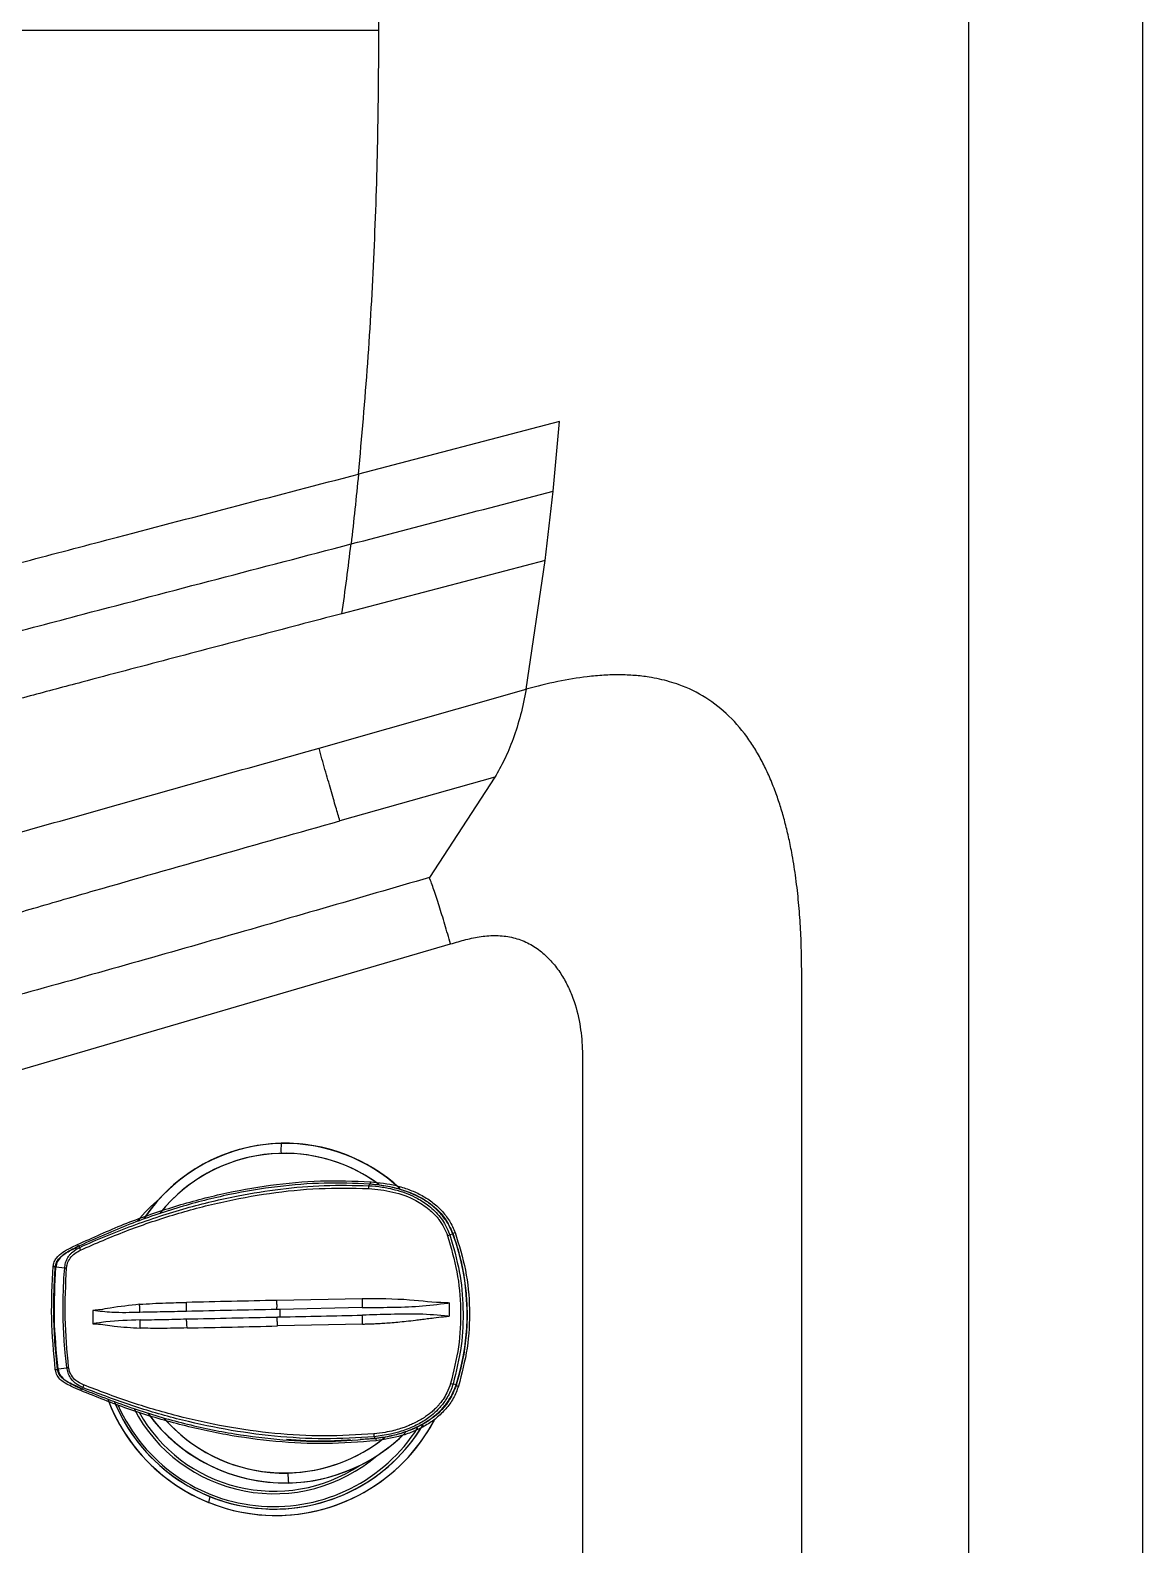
# Model space of a CAD drawing. Extents: x 400 to 501, y 484 to 634.
# Drawn here: x 492.04 to 500.55, y 539.67 to 551.25 of the extents above; entities that cross this region are included whole.
import ezdxf

# ---------------------------------------------------------------- set-up
doc = ezdxf.new("R2010")
doc.units = 0
doc.header["$MEASUREMENT"] = 0
doc.layers.add('DIM', color=3, linetype='Continuous')
doc.layers.add('GEOMETRY', color=3, linetype='Continuous', lineweight=25)

# ---------------------------------------------------------------- blocks, each defined once
blk = doc.blocks.new('2026 GRANDEE')
at = {"layer": 'GEOMETRY', "color": 4, "ltscale": 16}
blk.add_line((50.123, -88.174), (50.123, -3), dxfattribs=at)
at = {"layer": 'GEOMETRY', "ltscale": 16}
for p, q in [((48.791, -4.882), (48.791, -86.292)), ((45.665, -48.578), (44.128, -48.98)), ((45.615, -49.11), (45.665, -48.578)), ((45.555, -49.64), (45.615, -49.11)), ((45.555, -49.64), (44.001, -50.047)), ((45.41, -50.625), (45.555, -49.64)), ((43.826, -51.074), (45.41, -50.625)), ((45.17, -51.298), (43.986, -51.631)), ((45.17, -51.298), (44.67, -52.064)), ((40.638, -53.8), (44.832, -52.572)), ((45.841, -53.535), (45.841, -74.344)), ((43.537, -54.097), (43.537, -54.097)), ((44.21, -54.409), (44.206, -54.421)), ((44.21, -54.409), (44.211, -54.408)), ((41.996, -54.881), (41.996, -54.88)), ((41.997, -54.892), (41.996, -54.881)), ((44.849, -54.79), (44.826, -54.797)), ((41.882, -55.05), (41.814, -55.044)), ((44.155, -55.285), (43.504, -55.298)), ((44.82, -55.317), (44.822, -55.418)), ((44.157, -55.353), (43.527, -55.366)), ((44.159, -55.479), (43.508, -55.493)), ((41.831, -55.82), (41.898, -55.812)), ((42.02, -55.964), (42.019, -55.975)), ((42.019, -55.975), (42.019, -55.976)), ((44.874, -55.943), (44.851, -55.937)), ((44.259, -56.353), (44.141, -56.36)), ((44.247, -56.34), (44.252, -56.352)), ((44.252, -56.352), (44.253, -56.353)), ((43.592, -56.693), (43.592, -56.693)), ((42.985, -56.844), (42.994, -56.798))]:
    blk.add_line(p, q, dxfattribs=at)
at = {"layer": 'GEOMETRY'}
blk.add_line((47.516, -85.557), (47.516, -52.789), dxfattribs=at)
at = {"layer": 'GEOMETRY', "ltscale": 16, "flags": 128}
blk.add_lwpolyline([(41.81, -55.828), (41.81, -55.828), (41.811, -55.828), (41.812, -55.828), (41.814, -55.828), (41.817, -55.827), (41.82, -55.827), (41.823, -55.826), (41.827, -55.826)], dxfattribs=at)
at = {"layer": 'GEOMETRY', "ltscale": 256}
for centre, radius, start, end in [((43.564, -55.392), 1.295, 48.5406, 146.3619), ((43.565, -55.393), 1.296, 91.2476, 146.2885), ((43.565, -55.393), 1.296, 91.2476, 146.299), ((43.564, -55.392), 1.295, 47.1377, 145.4137), ((43.562, -55.393), 1.22, 91.2453, 141.4311), ((43.561, -55.392), 1.219, 53.6587, 141.123), ((44.158, -54.147), 0.623, 175.4319, 182.4263), ((43.561, -55.392), 1.219, 53.6297, 91.2298), ((43.564, -55.392), 1.296, 47.1906, 91.2269), ((43.564, -55.392), 1.295, 47.2068, 91.2269), ((44.021, -54.43), 0.186, 356.2616, 2.8194), ((44.29, -54.407), 0.0726, 165.9842, 180.0452), ((43.497, -55.566), 1.374, 130.3076, 140.5012), ((43.497, -55.566), 1.374, 130.3076, 140.4453), ((42.044, -54.853), 0.0663, 195.5296, 208.9093), ((44.883, -55.022), 0.231, 104.3157, 109.0576), ((44.939, -55.019), 0.25, 106.825, 111.0773), ((43.173, -55.403), 1.785, 342.3816, 20.0789), ((42.047, -54.889), 0.0504, 183.2932, 208.0818), ((41.874, -55.383), 0.333, 86.1475, 88.6172), ((41.874, -55.462), 0.35, 273.9821, 276.3307), ((42.068, -56.001), 0.0657, 153.52, 167.0716), ((42.071, -55.965), 0.0505, 154.4029, 179.2059), ((44.901, -55.701), 0.241, 253.4084, 257.9646), ((44.964, -55.678), 0.285, 251.5195, 255.2586), ((43.497, -55.569), 1.374, 200.6053, 248.1393), ((43.496, -55.57), 1.372, 201.3527, 332.0431), ((43.486, -55.57), 1.323, 202.3017, 329.1093), ((43.487, -55.569), 1.324, 203.2842, 248.1406), ((43.482, -55.57), 1.304, 203.9872, 327.5423), ((43.482, -55.57), 1.206, 207.5198, 310.7686), ((43.483, -55.57), 1.186, 209.4374, 303.2807), ((43.565, -55.397), 1.296, 216.0216, 271.2208), ((43.565, -55.397), 1.296, 216.061, 271.2208), ((43.564, -55.398), 1.295, 216.9701, 315.2788), ((43.564, -55.398), 1.295, 216.9819, 315.2606), ((43.561, -55.398), 1.219, 220.9515, 308.7814), ((43.562, -55.398), 1.22, 221.0007, 271.224), ((43.496, -55.57), 1.372, 248.1667, 332.002), ((43.486, -55.57), 1.323, 248.1658, 327.7877), ((43.561, -55.398), 1.219, 271.2401, 309.1326), ((43.564, -55.398), 1.296, 271.2413, 315.3474), ((43.564, -55.398), 1.296, 271.2412, 315.3243), ((44.061, -56.339), 0.187, 359.6423, 6.1908), ((44.333, -56.35), 0.0735, 182.4694, 196.3851), ((44.215, -56.616), 0.627, 180.0442, 187.0107)]:
    blk.add_arc(centre, radius, start, end, dxfattribs=at)
at = {"layer": 'GEOMETRY', "ltscale": 16}
for points, knots in [([(44.284, -45.587), (44.282, -45.304), (44.279, -44.738), (44.25, -43.89), (44.203, -43.041), (44.153, -42.477), (44.128, -42.194)], [0, 0, 0, 0, 0.249615, 0.499457, 0.74947, 1, 1, 1, 1]), ([(44.284, -45.587), (44.071, -45.587), (43.655, -45.587), (43.049, -45.587), (42.478, -45.587), (41.999, -45.587), (41.608, -45.587), (41.287, -45.587), (40.98, -45.587), (40.692, -45.587), (40.434, -45.587), (40.223, -45.587), (40.054, -45.587), (39.918, -45.587), (39.797, -45.587), (39.677, -45.587), (39.565, -45.587), (39.464, -45.587), (39.382, -45.587), (39.316, -45.587), (39.262, -45.587), (39.217, -45.587), (39.178, -45.587), (39.14, -45.587), (39.115, -45.587), (39.101, -45.587)], [0, 0, 0, 0, 0.077162, 0.150485, 0.219501, 0.283786, 0.323845, 0.361593, 0.40063, 0.436219, 0.468851, 0.49919, 0.520958, 0.542342, 0.563799, 0.585792, 0.616688, 0.650214, 0.687084, 0.727839, 0.772868, 0.822448, 0.876761, 0.935925, 1, 1, 1, 1]), ([(44.128, -48.98), (44.153, -48.697), (44.203, -48.132), (44.25, -47.284), (44.279, -46.435), (44.282, -45.869), (44.284, -45.587)], [0, 0, 0, 0, 0.25053, 0.500543, 0.750385, 1, 1, 1, 1]), ([(38.608, -50.57), (38.625, -50.559), (38.657, -50.538), (38.707, -50.506), (38.766, -50.471), (38.834, -50.437), (38.91, -50.405), (38.982, -50.377), (39.076, -50.343), (39.196, -50.303), (39.35, -50.255), (39.538, -50.2), (39.753, -50.138), (40.009, -50.067), (40.303, -49.987), (40.628, -49.899), (40.958, -49.812), (41.289, -49.724), (41.62, -49.637), (41.953, -49.549), (42.482, -49.41), (43.207, -49.22), (43.821, -49.06), (44.128, -48.98)], [0, 0, 0, 0, 0.062806, 0.125549, 0.188355, 0.251095, 0.282364, 0.31356, 0.344716, 0.375746, 0.406631, 0.437457, 0.468291, 0.49919, 0.538917, 0.578861, 0.618837, 0.658737, 0.698609, 0.738602, 0.778774, 0.88938, 1, 1, 1, 1]), ([(44.128, -48.98), (44.119, -49.069), (44.101, -49.247), (44.081, -49.425), (44.071, -49.514)], [0, 0, 0, 0, 0.500001, 1, 1, 1, 1]), ([(44.071, -49.514), (44.328, -49.447), (44.843, -49.312), (45.358, -49.178), (45.615, -49.11)], [0, 0, 0, 0, 0.4999995, 1, 1, 1, 1]), ([(38.491, -51.117), (38.505, -51.109), (38.531, -51.092), (38.572, -51.066), (38.622, -51.038), (38.689, -51.005), (38.77, -50.971), (38.864, -50.936), (38.961, -50.901), (39.08, -50.862), (39.225, -50.816), (39.395, -50.765), (39.589, -50.708), (39.803, -50.647), (40.057, -50.576), (40.35, -50.496), (40.679, -50.408), (41.013, -50.318), (41.348, -50.229), (41.686, -50.14), (42.251, -49.991), (43.047, -49.782), (43.729, -49.604), (44.071, -49.514)], [0, 0, 0, 0, 0.050251, 0.100444, 0.150657, 0.200907, 0.25108, 0.282344, 0.313534, 0.344686, 0.375718, 0.406614, 0.437455, 0.468302, 0.499209, 0.5406, 0.582215, 0.62385, 0.665398, 0.706942, 0.748647, 0.874299, 1, 1, 1, 1]), ([(44.001, -50.047), (44.014, -49.959), (44.038, -49.781), (44.06, -49.603), (44.071, -49.514)], [0, 0, 0, 0, 0.499999, 1, 1, 1, 1]), ([(44.001, -50.047), (43.78, -50.105), (43.338, -50.221), (42.675, -50.396), (42.101, -50.547), (41.617, -50.676), (41.222, -50.782), (40.829, -50.887), (40.441, -50.993), (40.11, -51.084), (39.836, -51.16), (39.616, -51.222), (39.41, -51.281), (39.222, -51.337), (39.054, -51.387), (38.911, -51.433), (38.792, -51.472), (38.676, -51.512), (38.577, -51.551), (38.499, -51.586), (38.443, -51.615), (38.4, -51.641), (38.374, -51.658), (38.361, -51.666)], [0, 0, 0, 0, 0.08291, 0.165771, 0.248732, 0.298568, 0.348523, 0.3986, 0.448739, 0.499074, 0.530593, 0.562128, 0.593688, 0.625233, 0.656703, 0.688108, 0.719489, 0.75081, 0.800723, 0.850571, 0.900417, 0.950225, 1, 1, 1, 1]), ([(45.41, -50.625), (45.397, -50.691), (45.37, -50.823), (45.311, -51.006), (45.244, -51.17), (45.194, -51.255), (45.17, -51.298)], [0, 0, 0, 0, 0.2506211, 0.5023783, 0.7528582, 1, 1, 1, 1]), ([(37.984, -53.001), (37.998, -52.988), (38.027, -52.962), (38.071, -52.922), (38.124, -52.882), (38.188, -52.839), (38.271, -52.794), (38.378, -52.736), (38.514, -52.67), (38.682, -52.597), (38.883, -52.516), (39.117, -52.432), (39.38, -52.346), (39.688, -52.251), (40.039, -52.148), (40.429, -52.035), (40.833, -51.919), (41.247, -51.802), (41.765, -51.655), (42.384, -51.481), (43.104, -51.278), (43.585, -51.142), (43.826, -51.074)], [0, 0, 0, 0, 0.0442413, 0.0877792, 0.1304804, 0.1722284, 0.2122062, 0.2509331, 0.2888508, 0.3261218, 0.3630993, 0.4009617, 0.4396533, 0.479277, 0.5280263, 0.5779864, 0.6289492, 0.6807197, 0.7331531, 0.8216919, 0.9108967, 1, 1, 1, 1]), ([(43.986, -51.631), (43.976, -51.598), (43.956, -51.532), (43.917, -51.395), (43.872, -51.24), (43.841, -51.129), (43.826, -51.074)], [0, 0, 0, 0, 0.250001, 0.5, 0.749999, 1, 1, 1, 1]), ([(38.316, -53.571), (38.33, -53.558), (38.358, -53.532), (38.402, -53.493), (38.452, -53.454), (38.513, -53.414), (38.595, -53.369), (38.7, -53.312), (38.817, -53.254), (38.939, -53.197), (39.078, -53.136), (39.246, -53.065), (39.453, -52.985), (39.697, -52.898), (39.995, -52.799), (40.351, -52.686), (40.765, -52.559), (41.199, -52.429), (41.65, -52.297), (42.266, -52.119), (43.046, -51.896), (43.671, -51.72), (43.986, -51.631)], [0, 0, 0, 0, 0.046019, 0.09094, 0.134547, 0.176619, 0.218274, 0.258298, 0.287107, 0.314973, 0.342113, 0.368862, 0.403768, 0.439352, 0.476366, 0.528552, 0.583344, 0.640243, 0.698794, 0.75864, 0.878736, 1, 1, 1, 1]), ([(44.67, -52.064), (44.398, -52.143), (43.86, -52.3), (43.05, -52.534), (42.238, -52.765), (41.412, -52.997), (40.854, -53.138), (40.572, -53.21)], [0, 0, 0, 0, 0.199652, 0.395438, 0.593563, 0.795075, 1, 1, 1, 1]), ([(44.832, -52.572), (44.817, -52.522), (44.788, -52.422), (44.744, -52.28), (44.702, -52.151), (44.681, -52.093), (44.67, -52.064)], [0, 0, 0, 0, 0.2542145, 0.5061116, 0.7528207, 1, 1, 1, 1]), ([(44.832, -52.572), (44.871, -52.56), (44.948, -52.538), (45.064, -52.513), (45.182, -52.504), (45.298, -52.517), (45.408, -52.554), (45.506, -52.612), (45.59, -52.688), (45.66, -52.774), (45.716, -52.867), (45.773, -52.993), (45.819, -53.154), (45.841, -53.346), (45.841, -53.473), (45.841, -53.535)], [0, 0, 0, 0, 0.070206, 0.139602, 0.207883, 0.275617, 0.342569, 0.408653, 0.474073, 0.538596, 0.601668, 0.662667, 0.780225, 0.891246, 1, 1, 1, 1]), ([(41.98, -54.871), (42.098, -54.817), (42.333, -54.71), (42.699, -54.582), (43.073, -54.481), (43.453, -54.412), (43.837, -54.376), (44.092, -54.385), (44.22, -54.39)], [0, 0, 0, 0, 0.167098, 0.334638, 0.501972, 0.668678, 0.834619, 1, 1, 1, 1]), ([(44.211, -54.408), (44.096, -54.403), (43.862, -54.395), (43.504, -54.424), (43.134, -54.485), (42.757, -54.581), (42.373, -54.711), (42.123, -54.823), (41.996, -54.88)], [0, 0, 0, 0, 0.15056, 0.307093, 0.469969, 0.640518, 0.817507, 1, 1, 1, 1]), ([(41.997, -54.892), (42.063, -54.863), (42.196, -54.804), (42.4, -54.725), (42.604, -54.654), (42.807, -54.592), (43.008, -54.54), (43.248, -54.487), (43.534, -54.442), (43.868, -54.413), (44.093, -54.418), (44.206, -54.421)], [0, 0, 0, 0, 0.095748, 0.192217, 0.289319, 0.381793, 0.471206, 0.561501, 0.70479, 0.85085, 1, 1, 1, 1]), ([(44.206, -54.421), (44.241, -54.423), (44.29, -54.427), (44.363, -54.44), (44.428, -54.456), (44.503, -54.481), (44.585, -54.519), (44.672, -54.575), (44.741, -54.643), (44.783, -54.705), (44.808, -54.751), (44.82, -54.781), (44.826, -54.797)], [0, 0, 0, 0, 0.13431, 0.193927, 0.286017, 0.397713, 0.499325, 0.63941, 0.796776, 0.872857, 0.932098, 1, 1, 1, 1]), ([(44.849, -54.79), (44.838, -54.764), (44.815, -54.711), (44.764, -54.641), (44.702, -54.579), (44.628, -54.526), (44.542, -54.482), (44.444, -54.447), (44.333, -54.42), (44.253, -54.412), (44.211, -54.408)], [0, 0, 0, 0, 0.109444, 0.219223, 0.328252, 0.441608, 0.564567, 0.695286, 0.837823, 1, 1, 1, 1]), ([(44.218, -54.407), (44.263, -54.412), (44.351, -54.421), (44.479, -54.454), (44.582, -54.497), (44.664, -54.547), (44.73, -54.6), (44.8, -54.677), (44.831, -54.746), (44.849, -54.785)], [0, 0, 0, 0, 0.174903, 0.341473, 0.508026, 0.605189, 0.708632, 0.837797, 1, 1, 1, 1]), ([(44.22, -54.39), (44.286, -54.397), (44.385, -54.408), (44.512, -54.448), (44.604, -54.488), (44.689, -54.541), (44.764, -54.607), (44.826, -54.687), (44.853, -54.748), (44.866, -54.779)], [0, 0, 0, 0, 0.249439, 0.374374, 0.499269, 0.624382, 0.749383, 0.874636, 1, 1, 1, 1]), ([(42.003, -54.913), (42.118, -54.863), (42.348, -54.763), (42.707, -54.641), (43.073, -54.543), (43.447, -54.474), (43.826, -54.435), (44.079, -54.44), (44.206, -54.442)], [0, 0, 0, 0, 0.166754, 0.333479, 0.500172, 0.666827, 0.833439, 1, 1, 1, 1]), ([(44.206, -54.442), (44.268, -54.448), (44.393, -54.461), (44.549, -54.519), (44.664, -54.594), (44.718, -54.648), (44.755, -54.696), (44.782, -54.738), (44.8, -54.782), (44.808, -54.803)], [0, 0, 0, 0, 0.251812, 0.502952, 0.665117, 0.799002, 0.810615, 0.908696, 1, 1, 1, 1]), ([(41.793, -55.037), (41.796, -55.026), (41.8, -55.003), (41.823, -54.963), (41.883, -54.914), (41.942, -54.888), (41.98, -54.871)], [0, 0, 0, 0, 0.1327509, 0.2633621, 0.5161151, 1, 1, 1, 1]), ([(41.996, -54.88), (41.978, -54.889), (41.947, -54.904), (41.903, -54.927), (41.864, -54.953), (41.835, -54.984), (41.819, -55.017), (41.816, -55.035), (41.814, -55.044)], [0, 0, 0, 0, 0.230573, 0.406586, 0.572997, 0.788985, 0.894564, 1, 1, 1, 1]), ([(44.808, -54.803), (44.835, -54.895), (44.889, -55.078), (44.914, -55.366), (44.901, -55.653), (44.855, -55.839), (44.832, -55.932)], [0, 0, 0, 0, 0.249998, 0.499994, 0.750007, 1, 1, 1, 1]), ([(44.826, -54.797), (44.853, -54.89), (44.907, -55.073), (44.933, -55.36), (44.921, -55.65), (44.875, -55.84), (44.851, -55.937)], [0, 0, 0, 0, 0.250309, 0.493487, 0.741947, 1, 1, 1, 1]), ([(44.849, -54.785), (44.867, -54.841), (44.902, -54.947), (44.935, -55.107), (44.954, -55.263), (44.96, -55.422), (44.951, -55.586), (44.926, -55.763), (44.892, -55.883), (44.874, -55.949)], [0, 0, 0, 0, 0.14931, 0.281931, 0.413703, 0.547025, 0.684181, 0.828916, 1, 1, 1, 1]), ([(44.866, -54.779), (44.896, -54.874), (44.955, -55.065), (44.983, -55.364), (44.968, -55.664), (44.917, -55.857), (44.892, -55.954)], [0, 0, 0, 0, 0.250001, 0.499997, 0.749992, 1, 1, 1, 1]), ([(41.81, -55.038), (41.812, -55.028), (41.817, -55.004), (41.846, -54.964), (41.905, -54.925), (41.956, -54.901), (41.987, -54.886)], [0, 0, 0, 0, 0.1307792, 0.3004562, 0.5866183, 1, 1, 1, 1]), ([(41.882, -55.05), (41.883, -55.037), (41.887, -55.011), (41.901, -54.978), (41.917, -54.953), (41.931, -54.938), (41.955, -54.915), (41.977, -54.903), (41.997, -54.892)], [0, 0, 0, 0, 0.19172, 0.382753, 0.51862, 0.620884, 0.677461, 1, 1, 1, 1]), ([(41.896, -55.05), (41.898, -55.039), (41.902, -55.012), (41.923, -54.972), (41.958, -54.937), (41.988, -54.921), (42.003, -54.913)], [0, 0, 0, 0, 0.189796, 0.444631, 0.713682, 1, 1, 1, 1]), ([(41.81, -55.828), (41.798, -55.696), (41.773, -55.433), (41.787, -55.169), (41.793, -55.037)], [0, 0, 0, 0, 0.5, 1, 1, 1, 1]), ([(41.793, -55.037), (41.793, -55.037), (41.793, -55.037), (41.795, -55.037), (41.797, -55.037), (41.8, -55.038), (41.804, -55.038), (41.808, -55.038), (41.81, -55.038)], [0, 0, 0, 0, 0.238406, 0.367664, 0.499955, 0.632253, 0.761529, 1, 1, 1, 1]), ([(41.827, -55.826), (41.82, -55.755), (41.805, -55.615), (41.798, -55.416), (41.799, -55.224), (41.806, -55.102), (41.81, -55.038)], [0, 0, 0, 0, 0.2703128, 0.5357742, 0.7576506, 1, 1, 1, 1]), ([(41.831, -55.82), (41.819, -55.691), (41.794, -55.433), (41.808, -55.174), (41.814, -55.044)], [0, 0, 0, 0, 0.4999741, 1, 1, 1, 1]), ([(41.898, -55.812), (41.894, -55.781), (41.886, -55.711), (41.877, -55.596), (41.87, -55.452), (41.869, -55.301), (41.874, -55.162), (41.879, -55.083), (41.882, -55.05)], [0, 0, 0, 0, 0.122692, 0.274456, 0.455296, 0.686931, 0.868494, 1, 1, 1, 1]), ([(41.912, -55.81), (41.9, -55.684), (41.877, -55.431), (41.89, -55.177), (41.896, -55.05)], [0, 0, 0, 0, 0.499997, 1, 1, 1, 1]), ([(42.454, -55.327), (42.379, -55.336), (42.277, -55.347), (42.165, -55.367), (42.124, -55.373), (42.108, -55.374), (42.103, -55.375), (42.101, -55.375), (42.101, -55.375)], [0, 0, 0, 0, 0.6329814, 0.8603774, 0.9586312, 0.9863665, 0.9949433, 1, 1, 1, 1]), ([(42.454, -55.327), (42.521, -55.323), (42.64, -55.316), (42.76, -55.314), (42.813, -55.313)], [0, 0, 0, 0, 0.559819, 1, 1, 1, 1]), ([(42.456, -55.389), (42.456, -55.38), (42.457, -55.361), (42.455, -55.339), (42.454, -55.327)], [0, 0, 0, 0, 0.499972, 1, 1, 1, 1]), ([(42.811, -55.382), (42.812, -55.377), (42.812, -55.367), (42.813, -55.35), (42.813, -55.332), (42.813, -55.319), (42.813, -55.313)], [0, 0, 0, 0, 0.24784, 0.500001, 0.75216, 1, 1, 1, 1]), ([(43.504, -55.298), (43.389, -55.3), (43.158, -55.305), (42.928, -55.31), (42.813, -55.313)], [0, 0, 0, 0, 0.500128, 1, 1, 1, 1]), ([(43.504, -55.367), (43.504, -55.362), (43.505, -55.352), (43.505, -55.335), (43.504, -55.317), (43.504, -55.304), (43.504, -55.298)], [0, 0, 0, 0, 0.247848, 0.500009, 0.752163, 1, 1, 1, 1]), ([(44.81, -55.316), (44.809, -55.316), (44.803, -55.316), (44.706, -55.315), (44.49, -55.286), (44.276, -55.285), (44.155, -55.285)], [0, 0, 0, 0, 0.003255, 0.027136, 0.445514, 1, 1, 1, 1]), ([(44.155, -55.285), (44.155, -55.291), (44.155, -55.304), (44.156, -55.322), (44.156, -55.339), (44.157, -55.348), (44.157, -55.353)], [0, 0, 0, 0, 0.247915, 0.499992, 0.752096, 1, 1, 1, 1]), ([(44.157, -55.353), (44.229, -55.352), (44.374, -55.35), (44.592, -55.346), (44.737, -55.327), (44.81, -55.318)], [0, 0, 0, 0, 0.329609, 0.661729, 1, 1, 1, 1]), ([(44.82, -55.317), (44.818, -55.317), (44.815, -55.318), (44.812, -55.318), (44.81, -55.318)], [0, 0, 0, 0, 0.5, 1, 1, 1, 1]), ([(42.101, -55.376), (42.1, -55.376), (42.098, -55.376), (42.097, -55.376), (42.096, -55.376)], [0, 0, 0, 0, 0.5, 1, 1, 1, 1]), ([(42.096, -55.376), (42.096, -55.393), (42.097, -55.426), (42.098, -55.459), (42.098, -55.476)], [0, 0, 0, 0, 0.5000003, 1, 1, 1, 1]), ([(42.456, -55.389), (42.385, -55.391), (42.266, -55.395), (42.148, -55.381), (42.101, -55.376)], [0, 0, 0, 0, 0.600626, 1, 1, 1, 1]), ([(42.458, -55.447), (42.37, -55.45), (42.262, -55.453), (42.146, -55.469), (42.117, -55.473), (42.107, -55.475), (42.104, -55.476), (42.103, -55.476)], [0, 0, 0, 0, 0.736634, 0.921207, 0.973865, 0.990278, 1, 1, 1, 1]), ([(42.811, -55.382), (42.752, -55.383), (42.633, -55.386), (42.515, -55.388), (42.456, -55.389)], [0, 0, 0, 0, 0.500114, 1, 1, 1, 1]), ([(42.458, -55.447), (42.516, -55.446), (42.634, -55.443), (42.753, -55.441), (42.813, -55.439)], [0, 0, 0, 0, 0.499886, 1, 1, 1, 1]), ([(42.458, -55.509), (42.459, -55.498), (42.459, -55.475), (42.458, -55.456), (42.458, -55.447)], [0, 0, 0, 0, 0.500027, 1, 1, 1, 1]), ([(43.504, -55.367), (43.389, -55.369), (43.157, -55.374), (42.927, -55.379), (42.811, -55.382)], [0, 0, 0, 0, 0.500038, 1, 1, 1, 1]), ([(42.813, -55.439), (42.928, -55.437), (43.158, -55.432), (43.39, -55.427), (43.506, -55.425)], [0, 0, 0, 0, 0.499962, 1, 1, 1, 1]), ([(42.817, -55.508), (42.817, -55.502), (42.817, -55.489), (42.816, -55.471), (42.814, -55.454), (42.813, -55.444), (42.813, -55.439)], [0, 0, 0, 0, 0.247844, 0.500004, 0.752163, 1, 1, 1, 1]), ([(43.527, -55.366), (43.522, -55.366), (43.515, -55.367), (43.507, -55.367), (43.504, -55.367)], [0, 0, 0, 0, 0.591867, 1, 1, 1, 1]), ([(43.506, -55.425), (43.509, -55.424), (43.513, -55.424), (43.519, -55.424), (43.523, -55.424), (43.526, -55.424), (43.528, -55.424)], [0, 0, 0, 0, 0.499794, 0.527752, 0.749954, 1, 1, 1, 1]), ([(43.508, -55.493), (43.508, -55.487), (43.508, -55.474), (43.507, -55.456), (43.506, -55.439), (43.506, -55.429), (43.506, -55.425)], [0, 0, 0, 0, 0.247841, 0.499996, 0.752155, 1, 1, 1, 1]), ([(43.527, -55.366), (43.527, -55.37), (43.527, -55.379), (43.527, -55.395), (43.527, -55.411), (43.528, -55.42), (43.528, -55.424)], [0, 0, 0, 0, 0.250241, 0.499995, 0.749751, 1, 1, 1, 1]), ([(43.528, -55.424), (43.633, -55.422), (43.843, -55.417), (44.053, -55.413), (44.158, -55.41)], [0, 0, 0, 0, 0.500057, 1, 1, 1, 1]), ([(44.812, -55.418), (44.739, -55.411), (44.593, -55.399), (44.376, -55.404), (44.231, -55.408), (44.158, -55.41)], [0, 0, 0, 0, 0.338238, 0.670377, 1, 1, 1, 1]), ([(44.159, -55.479), (44.159, -55.472), (44.158, -55.46), (44.158, -55.441), (44.158, -55.425), (44.158, -55.415), (44.158, -55.41)], [0, 0, 0, 0, 0.2478712, 0.4999828, 0.7521025, 1, 1, 1, 1]), ([(44.159, -55.479), (44.169, -55.478), (44.192, -55.478), (44.228, -55.476), (44.271, -55.475), (44.319, -55.472), (44.372, -55.468), (44.431, -55.463), (44.495, -55.456), (44.555, -55.45), (44.608, -55.443), (44.654, -55.437), (44.712, -55.43), (44.761, -55.424), (44.797, -55.42), (44.809, -55.419), (44.812, -55.419)], [0, 0, 0, 0, 0.047089, 0.102838, 0.167201, 0.240107, 0.321503, 0.411401, 0.509951, 0.617534, 0.683586, 0.755029, 0.831756, 0.948548, 0.98229, 1, 1, 1, 1]), ([(44.812, -55.418), (44.814, -55.418), (44.817, -55.418), (44.82, -55.418), (44.822, -55.418)], [0, 0, 0, 0, 0.5, 1, 1, 1, 1]), ([(42.098, -55.476), (42.099, -55.476), (42.101, -55.476), (42.102, -55.476), (42.103, -55.476)], [0, 0, 0, 0, 0.5, 1, 1, 1, 1]), ([(42.103, -55.477), (42.103, -55.477), (42.105, -55.477), (42.112, -55.477), (42.164, -55.479), (42.28, -55.499), (42.392, -55.506), (42.458, -55.509)], [0, 0, 0, 0, 0.0016073, 0.0156494, 0.0558893, 0.4460781, 1, 1, 1, 1]), ([(42.817, -55.508), (42.75, -55.51), (42.63, -55.513), (42.511, -55.511), (42.458, -55.509)], [0, 0, 0, 0, 0.560181, 1, 1, 1, 1]), ([(42.817, -55.508), (42.932, -55.506), (43.162, -55.501), (43.393, -55.496), (43.508, -55.493)], [0, 0, 0, 0, 0.499872, 1, 1, 1, 1]), ([(42.025, -55.943), (42.005, -55.933), (41.969, -55.916), (41.935, -55.877), (41.918, -55.842), (41.914, -55.821), (41.912, -55.81)], [0, 0, 0, 0, 0.3633353, 0.6533476, 0.8286398, 1, 1, 1, 1]), ([(42.004, -55.987), (41.98, -55.976), (41.94, -55.959), (41.889, -55.934), (41.851, -55.907), (41.822, -55.873), (41.814, -55.843), (41.81, -55.828)], [0, 0, 0, 0, 0.296868, 0.498182, 0.65497, 0.827543, 1, 1, 1, 1]), ([(42.01, -55.97), (41.985, -55.96), (41.943, -55.942), (41.89, -55.915), (41.857, -55.888), (41.835, -55.86), (41.83, -55.838), (41.827, -55.826)], [0, 0, 0, 0, 0.335691, 0.567493, 0.724015, 0.849579, 1, 1, 1, 1]), ([(41.831, -55.82), (41.833, -55.829), (41.836, -55.847), (41.855, -55.88), (41.891, -55.915), (41.95, -55.947), (41.995, -55.966), (42.019, -55.976)], [0, 0, 0, 0, 0.107434, 0.215389, 0.432769, 0.692846, 1, 1, 1, 1]), ([(42.02, -55.964), (42, -55.954), (41.963, -55.936), (41.926, -55.894), (41.906, -55.852), (41.901, -55.825), (41.898, -55.812)], [0, 0, 0, 0, 0.322452, 0.598474, 0.799027, 1, 1, 1, 1]), ([(44.262, -56.371), (44.135, -56.381), (43.88, -56.4), (43.495, -56.381), (43.113, -56.329), (42.735, -56.244), (42.363, -56.132), (42.124, -56.035), (42.004, -55.987)], [0, 0, 0, 0, 0.1653823, 0.3313234, 0.4980303, 0.665364, 0.8329027, 1, 1, 1, 1]), ([(42.019, -55.976), (42.148, -56.028), (42.403, -56.129), (42.792, -56.242), (43.174, -56.322), (43.545, -56.367), (43.904, -56.381), (44.138, -56.362), (44.253, -56.353)], [0, 0, 0, 0, 0.182497, 0.35949, 0.53003, 0.692914, 0.849443, 1, 1, 1, 1]), ([(44.247, -56.34), (44.12, -56.348), (43.867, -56.363), (43.485, -56.34), (43.108, -56.288), (42.736, -56.206), (42.372, -56.099), (42.137, -56.009), (42.02, -55.964)], [0, 0, 0, 0, 0.166799, 0.333535, 0.500219, 0.666853, 0.833445, 1, 1, 1, 1]), ([(44.246, -56.318), (44.12, -56.326), (43.867, -56.342), (43.487, -56.319), (43.11, -56.267), (42.74, -56.184), (42.376, -56.078), (42.142, -55.988), (42.025, -55.943)], [0, 0, 0, 0, 0.166575, 0.333185, 0.499837, 0.666527, 0.833251, 1, 1, 1, 1]), ([(44.832, -55.932), (44.823, -55.957), (44.808, -55.999), (44.778, -56.05), (44.756, -56.08), (44.742, -56.096), (44.731, -56.108), (44.715, -56.126), (44.69, -56.149), (44.663, -56.171), (44.643, -56.185), (44.63, -56.194), (44.615, -56.203), (44.588, -56.22), (44.551, -56.238), (44.522, -56.251), (44.501, -56.26), (44.479, -56.268), (44.445, -56.28), (44.394, -56.294), (44.326, -56.309), (44.275, -56.315), (44.246, -56.318)], [0, 0, 0, 0, 0.103864, 0.182844, 0.236884, 0.254532, 0.265925, 0.303389, 0.352194, 0.399645, 0.44713, 0.44877, 0.461878, 0.519627, 0.577274, 0.627622, 0.647147, 0.670407, 0.720334, 0.791901, 0.885126, 1, 1, 1, 1]), ([(44.851, -55.937), (44.848, -55.945), (44.843, -55.961), (44.833, -55.987), (44.821, -56.013), (44.805, -56.041), (44.779, -56.083), (44.74, -56.13), (44.69, -56.175), (44.645, -56.208), (44.602, -56.235), (44.556, -56.259), (44.506, -56.281), (44.445, -56.302), (44.359, -56.326), (44.289, -56.334), (44.247, -56.34)], [0, 0, 0, 0, 0.032356, 0.06764, 0.105853, 0.146989, 0.191052, 0.29822, 0.384925, 0.451123, 0.51551, 0.582865, 0.653193, 0.726484, 0.837067, 1, 1, 1, 1]), ([(44.253, -56.353), (44.295, -56.347), (44.374, -56.336), (44.485, -56.304), (44.581, -56.264), (44.665, -56.216), (44.737, -56.159), (44.796, -56.095), (44.843, -56.023), (44.864, -55.97), (44.874, -55.943)], [0, 0, 0, 0, 0.163024, 0.305991, 0.436792, 0.560188, 0.673603, 0.782699, 0.891401, 1, 1, 1, 1]), ([(44.874, -55.949), (44.859, -55.985), (44.833, -56.052), (44.772, -56.129), (44.709, -56.187), (44.644, -56.232), (44.567, -56.273), (44.478, -56.308), (44.373, -56.337), (44.299, -56.348), (44.259, -56.353)], [0, 0, 0, 0, 0.151773, 0.273813, 0.376285, 0.477956, 0.579782, 0.713106, 0.846057, 1, 1, 1, 1]), ([(44.892, -55.954), (44.88, -55.985), (44.856, -56.048), (44.797, -56.129), (44.724, -56.199), (44.642, -56.256), (44.552, -56.3), (44.427, -56.345), (44.328, -56.36), (44.262, -56.371)], [0, 0, 0, 0, 0.125364, 0.250618, 0.375619, 0.500733, 0.625628, 0.750562, 1, 1, 1, 1]), ([(44.067, -56.364), (44.002, -56.369), (43.839, -56.381), (43.676, -56.369), (43.577, -56.361)], [0, 0, 0, 0, 0.395578, 1, 1, 1, 1])]:
    blk.add_open_spline(points, degree=3, knots=knots, dxfattribs=at)
at = {"layer": 'GEOMETRY'}
blk.add_open_spline([(47.516, -52.789), (47.515, -52.726), (47.514, -52.602), (47.506, -52.416), (47.491, -52.232), (47.47, -52.05), (47.444, -51.89), (47.416, -51.754), (47.388, -51.639), (47.357, -51.53), (47.32, -51.42), (47.277, -51.31), (47.228, -51.203), (47.173, -51.103), (47.091, -50.974), (46.968, -50.827), (46.787, -50.683), (46.626, -50.605), (46.505, -50.566), (46.428, -50.546), (46.339, -50.53), (46.238, -50.518), (46.122, -50.513), (46.001, -50.517), (45.843, -50.531), (45.644, -50.564), (45.49, -50.604), (45.41, -50.625)], degree=3, knots=[0, 0, 0, 0, 0.050735, 0.099853, 0.149644, 0.199525, 0.247131, 0.280058, 0.311745, 0.34224, 0.371594, 0.404864, 0.436671, 0.467141, 0.496418, 0.559887, 0.620418, 0.681263, 0.702064, 0.723268, 0.744965, 0.774651, 0.805614, 0.838007, 0.871968, 0.933194, 1, 1, 1, 1], dxfattribs=at)

msp = doc.modelspace()

# ---------------------------------------------------------------- block references
at = {"layer": 'DIM'}
msp.add_blockref('2026 GRANDEE', (450.425, 596.84), dxfattribs=at)

doc.saveas('drawing.dxf')
